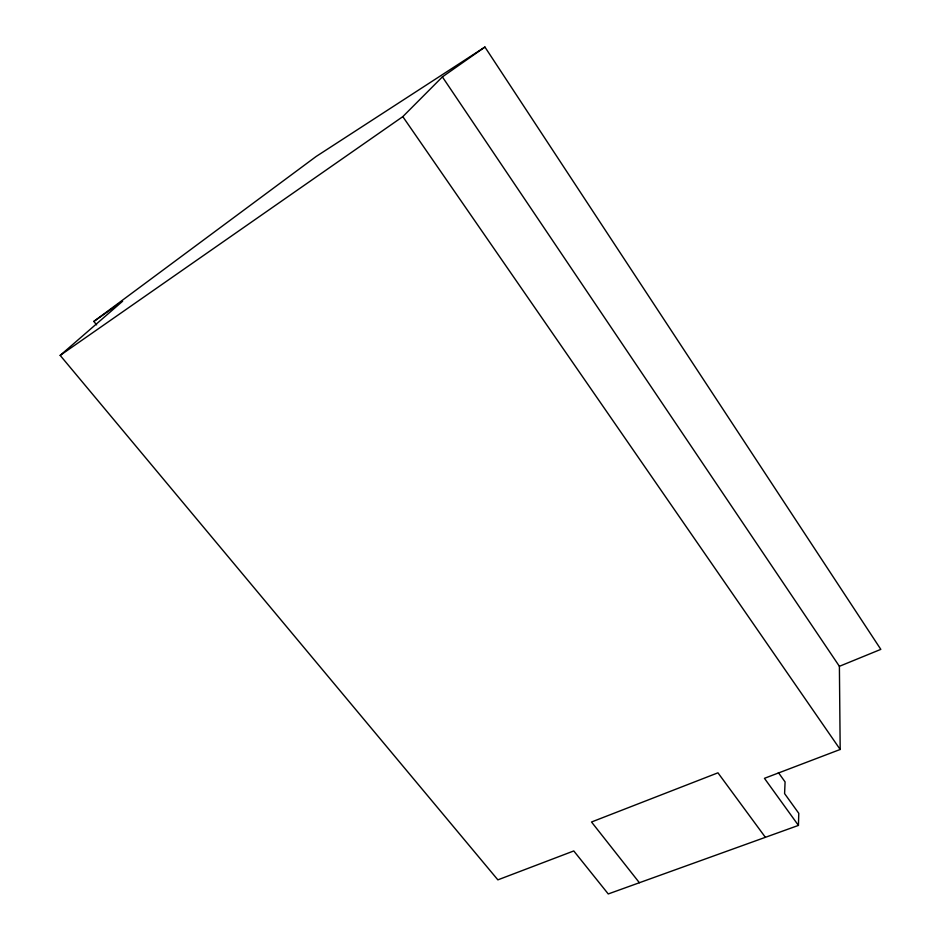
<?xml version="1.0" encoding="UTF-8"?>
<svg xmlns="http://www.w3.org/2000/svg" width="941" height="941" viewBox="0 0 941 941"><rect width="100%" height="100%" fill="white"/><g stroke="black" fill="none" stroke-linecap="round" stroke-linejoin="round"><path stroke-width="1.41" d="M96.617 324.857L93.818 321.434L122.612 301.238L60.177 355.392L497.871 879.859L573.775 850.946L608.251 893.95L798.438 825.41L798.78 813.33L784.594 793.604L785.076 781.912L778.395 772.573M60.177 355.392L402.807 116.637L442.388 76.891L484.933 47.05L880.823 649.372L839.396 666.31L840.184 749.471L764.445 778.325L798.438 825.41M93.818 321.434L316.152 156.477L484.933 47.05M639.386 882.729L591.513 821.999L717.948 772.82L765.386 837.325M402.807 116.637L840.184 749.471M442.388 76.891L839.396 666.31"/></g></svg>
